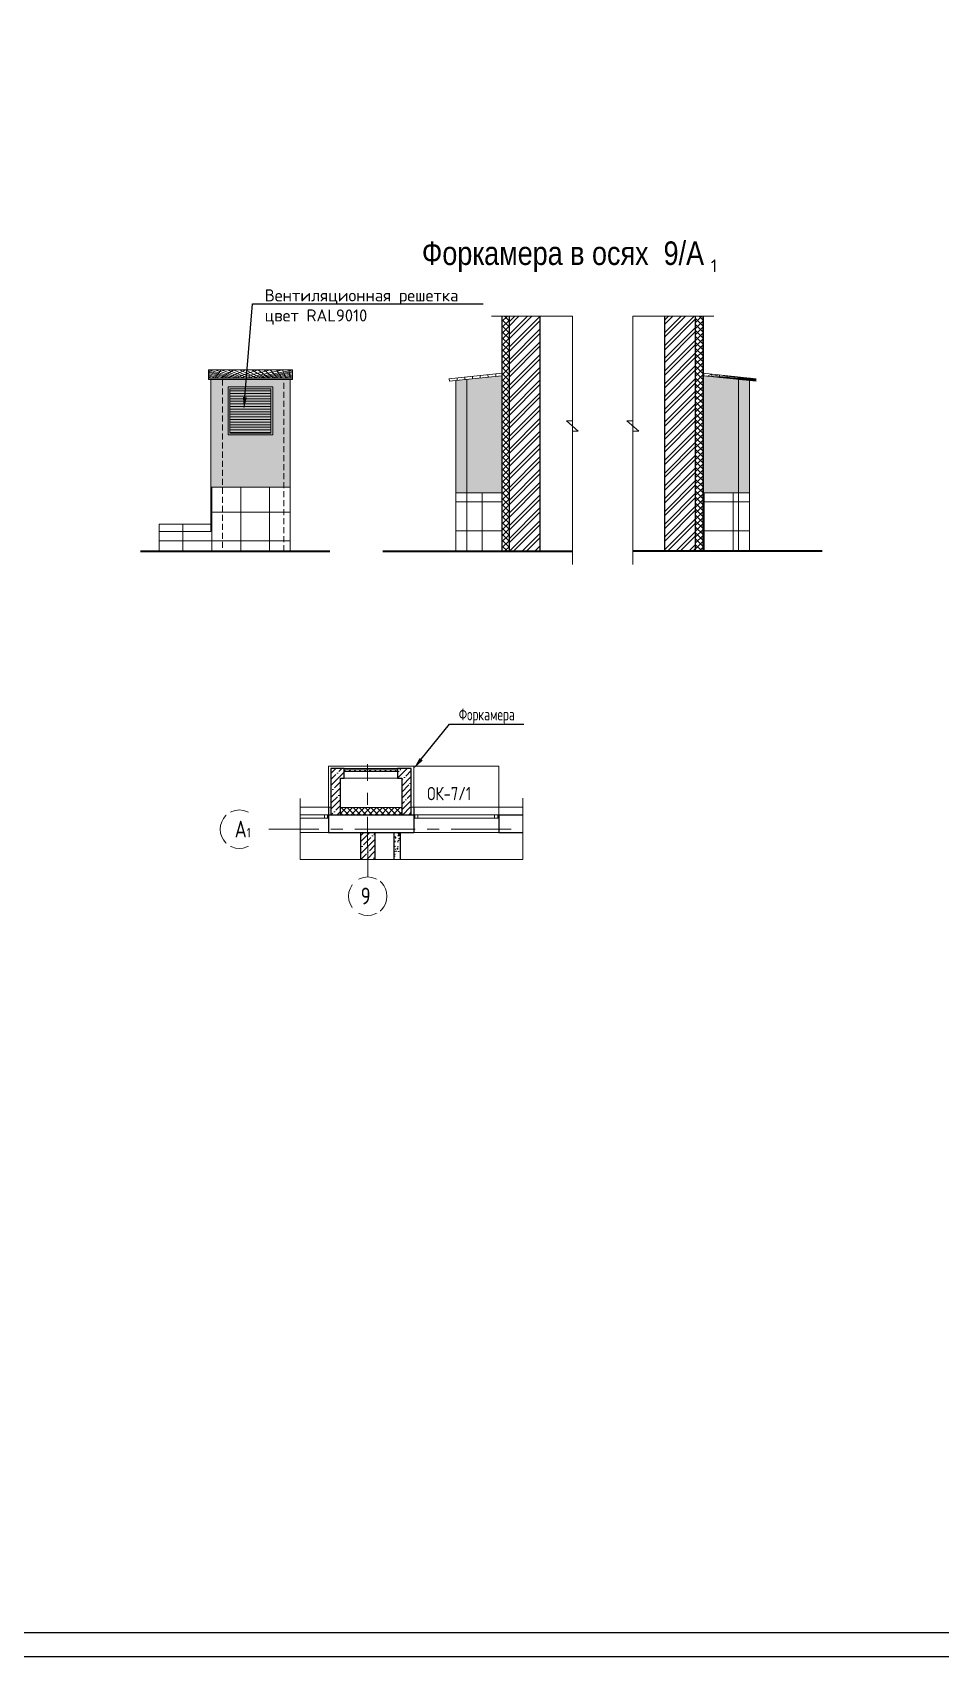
# Model space of a CAD drawing. Header units: millimetres. Extents: x -136099598 to 9192475, y 0 to 779331.
# Drawn here: x 293872 to 312748, y 242529 to 276271 of the extents above; entities that cross this region are included whole.
import ezdxf
from ezdxf import colors
from ezdxf.entities.mleader import LeaderData, LeaderLine
from ezdxf.math import Vec2, Vec3

# ---------------------------------------------------------------- set-up
doc = ezdxf.new("R2010")
doc.units = ezdxf.units.MM
doc.header["$MEASUREMENT"] = 0
doc.linetypes.add('01_base$0$DASHED2', pattern=[0.375, 0.25, -0.125])
doc.linetypes.add('CENTER', pattern=[2, 1.25, -0.25, 0.25, -0.25])
doc.layers.get('0').update_dxf_attribs({"color": 250, "lineweight": 9})
for name, color, linetype, lineweight in [('!_Цоколь', 7, 'Continuous', 0), ('_0', 250, 'Continuous', 9), ('АР-Выноски', 5, 'Continuous', 5), ('АР_МосжилНии_Стены', 202, 'Continuous', 30), ('АР_Навесной фасад', 5, 'Continuous', 5), ('АР_Оси', 193, 'Continuous', 9), ('АР_Перегородки газоблок', 174, 'Continuous', 30), ('АР_Перегородки газоблок_Штрих', 174, 'Continuous', 5), ('АР_Сущ Несущая стена', 202, 'Continuous', 30), ('АР_тонкая линия', 250, 'Continuous', 0), ('АР_Утеплитель', 250, 'Continuous', 9), ('АР_Штриховка кирпич', 250, 'Continuous', 9), ('АР_Штриховка монолит', 250, 'Continuous', 9), ('Маркировка ОКОН', 7, 'Continuous', 18), ('пунктир', 251, 'Continuous', 13)]:
    doc.layers.add(name, color=color, linetype=linetype, lineweight=lineweight)
doc.layers.add('_RAMKA', color=7, linetype='Continuous')
doc.layers.add('PDF _0', color=7, linetype='Continuous')
doc.layers.add('RAL 7016', color=7, linetype='Continuous', lineweight=0, true_color=0x383e42)
doc.layers.add('RAL 90 10', color=7, linetype='Continuous', lineweight=0, true_color=0xf1ece1)
doc.styles.add('Arial', font='ARIALN.TTF')
doc.styles.add('ISOCPEUR', font='isocpeur.ttf', dxfattribs={"width": 0.7})
doc.styles.add('PDF ISOCPEUR', font='isocpeur.ttf')
doc.styles.add('ГОСТ 2.304', font='isocpeur.ttf', dxfattribs={"width": 0.7})

msp = doc.modelspace()

# ---------------------------------------------------------------- hatches: boundary and pattern name
at = {"layer": '!_Цоколь', "lineweight": 0, "ltscale": 5, "true_color": 0x636466}
h = msp.add_hatch(dxfattribs=at)
h.set_pattern_fill('ANSI37', color=251, scale=4800, angle=44.99999999999999)
h.set_pattern_definition([(90, (358799.392433455, 507.702609834203), (-600, 1.13686837721616e-13), []), (180, (358799.392433455, 507.702609834203), (-1.70530256582424e-13, -600), [])])
h.paths.add_polyline_path([(297581.4297109555, 266057.1546011677), (297581.0928406866, 266823.7892077831), (299229.7381851664, 266823.7968798341), (299229.7648286587, 265499.2997513865), (296506.7138632391, 265496.3510595735), (296505.7088932074, 266060.043308425)])
h = msp.add_hatch(dxfattribs=at)
h.set_pattern_fill('ANSI37', color=251, scale=4800, angle=44.99999999999999)
h.set_pattern_definition([(90, (351216.1133796397, 116.8027076043072), (-600, 1.13686837721616e-13), []), (180, (351216.1133796397, 116.8027076043072), (-1.70530256582424e-13, -600), [])])
h.paths.add_polyline_path([(303628.6979123786, 266708.7138869954), (302670.7952141669, 266709.0972850538), (302671.1466518676, 265490.8478373588), (303628.6952659822, 265490.9793118305)])
h = msp.add_hatch(dxfattribs=at)
h.set_pattern_fill('ANSI37', color=251, scale=4800, angle=44.99999999999999)
h.set_pattern_definition([(90, (350435.7140902204, 116.8027076043072), (-600, 1.13686837721616e-13), []), (180, (350435.7140902204, 116.8027076043072), (-1.70530256582424e-13, -600), [])])
h.paths.add_polyline_path([(307817.6632759458, 266708.7138869954), (308775.5659741575, 266709.0972850538), (308775.2118900604, 265490.8478373588), (307817.6632759458, 265490.9793118305)])
at = {"ltscale": 100}
h = msp.add_hatch(dxfattribs=at)
h.set_pattern_fill('ANSI31', color=256, scale=17, angle=135)
h.set_pattern_definition([(180, (-2457493.11513009, 5647972.297201483), (-3.552713678800501e-15, -53.97499999999999), [])])
h.paths.add_polyline_path([(298826.041420007, 268870.583477291), (297977.1283057696, 268870.4352947883), (297977.1283057696, 267948.3201383071), (298826.0414200071, 267950.2422574657)])
at = {"layer": 'RAL 7016', "ltscale": 100, "true_color": 0x000000, "transparency": 33554687}
h = msp.add_hatch(dxfattribs=at)
h.set_pattern_fill('ANSI32', color=18, scale=400, angle=45)
h.set_pattern_definition([(90, (8364272571.204188, 936316235.4094703), (-150, 0), []), (90, (8364272621.204188, 936316285.4094702), (-150, 0), [])])
h.paths.add_polyline_path([(299278.8740957233, 269259.6663856838), (297529.2699221239, 269259.0684588894), (297530.0123267662, 269089.3390253557), (299279.6165003656, 269088.7404601927)])
h = msp.add_hatch(dxfattribs=at)
h.set_pattern_fill('ANSI32', color=18, scale=400, angle=45)
h.set_pattern_definition([(90, (8364277110.472459, 936316179.9622053), (-150, 0), []), (90, (8364277160.472459, 936316229.9622052), (-150, 0), [])])
h.paths.add_polyline_path([(303628.4306918298, 269189.7008034652), (302529.8611575653, 269076.5727334782), (302530.8980323954, 269026.5282784205), (303628.9598401346, 269139.6219319243)])
h = msp.add_hatch(dxfattribs=at)
h.set_pattern_fill('ANSI32', color=18, scale=400, angle=45)
h.set_pattern_definition([(90, (8364276330.07317, 936316179.9622053), (-150, 0), []), (90, (8364276380.07317, 936316229.9622052), (-150, 0), [])])
h.paths.add_polyline_path([(307817.9278500982, 269189.7008034652), (308916.4973843627, 269076.5727334782), (308915.4605095326, 269026.5282784205), (307817.3987017934, 269139.6219319243)])
at = {"layer": 'RAL 90 10', "ltscale": 100, "transparency": 33554687}
h = msp.add_hatch(color=256, dxfattribs=at)
h.dxf.hatch_style = 1
h.paths.add_polyline_path([(299229.7583187351, 269061.8311487764), (297581.2598911451, 269061.8380541579), (297581.2649780539, 266823.7965066997), (299229.7459237011, 266823.7895807907)])
h = msp.add_hatch(color=256, dxfattribs=at)
h.dxf.hatch_style = 1
h.paths.add_polyline_path([(303628.6952659822, 269138.9450815305), (302669.0696943256, 269038.6783646102), (302670.7979688499, 266709.0688267853), (303628.6952659822, 266708.742345264)])
h = msp.add_hatch(color=256, dxfattribs=at)
h.dxf.hatch_style = 1
h.paths.add_polyline_path([(307817.6632759458, 269138.9450815305), (308777.2888476024, 269038.6783646102), (308775.5605730781, 266709.0688267853), (307817.6632759458, 266708.742345264)])
at = {"layer": 'АР_Перегородки газоблок_Штрих', "ltscale": 100}
h = msp.add_hatch(dxfattribs=at)
h.set_pattern_fill('AR-CONC', color=256, scale=30)
h.set_pattern_definition([(49.99999999999999, (469955.2928215115, 173296.6913657086), (215.178054780226, -18.82564049477853), [22.5, -247.5]), (355, (469955.2928215115, 173296.6913657086), (-41.6254000839, 225.6576401100035), [18, -198]), (100.45144446, (469973.2243258114, 173295.1225625086), (173.5526540181336, 206.8319972905888), [19.12205759999993, -210.3426335999995]), (46.18420000000001, (469955.2928215115, 173356.6913657086), (320.1723992014717, -49.65578423792296), [33.75, -371.25]), (96.63563549, (469981.9738450114, 173352.5533736086), (280.3985837022685, 292.2355802323651), [28.6831026, -315.5141279999999]), (351.1841639899999, (469955.2928215115, 173356.6913657086), (280.3985835164319, 292.2355800809971), [27, -297.0000003]), (21, (469985.2928215115, 173341.6913657086), (179.0721156355385, -120.7856671996016), [22.5, -247.5]), (326.0000000000001, (469985.2928215115, 173341.6913657086), (72.99459957647451, 217.5450135140559), [18, -198]), (71.45144474, (470000.2154977114, 173331.6258935086), (252.0667130189913, 96.75934584190615), [19.122057, -210.3426336]), (37.50000000000001, (469955.2928215115, 173296.6913657086), (3.647956595187201, 99.86815614939344), [0, -195.6, 0, -201, 0, -198.75]), (7.499999999999999, (469955.2928215115, 173296.6913657086), (78.92086123264458, 118.3235135647081), [0, -114.6, 0, -191.1, 0, -75.75]), (327.5, (469888.3928215114, 173296.6913657086), (160.1467308517227, -6.766461520313927), [0, -75, 0, -234, 0, -310.5]), (317.5, (469858.3928215114, 173296.6913657086), (174.9558508027159, 30.03149469969532), [0, -97.5, 0, -155.4, 0, -220.5])])
h.paths.add_polyline_path([(301392.238757881, 259086.6318693763), (301512.2387578809, 259086.6318693762), (301512.2387578809, 259647.2848936614), (301392.238757881, 259647.2848936614)])
at = {"layer": 'АР_Утеплитель', "ltscale": 100}
h = msp.add_hatch(dxfattribs=at)
h.set_pattern_fill('ANSI37', color=256, scale=700)
h.set_pattern_definition([(45, (-672251.2765128273, 301283.1242233783), (-61.87184335382291, 61.87184335382291), []), (135, (-672251.2765128273, 301283.1242233783), (-61.87184335382291, -61.8718433538229), [])])
h.paths.add_polyline_path([(303788.6952659817, 265855.9793118268), (303638.6952659823, 265855.9793118268), (303638.6952659823, 265490.9793118311), (303788.6952659816, 265490.9793118302)])
h.paths.add_polyline_path([(303788.6952659826, 267205.9793118268), (303638.6952659821, 267205.9793118268), (303638.6952659822, 265855.9793118268), (303788.695265982, 265855.9793118268)])
h.paths.add_polyline_path([(303638.6952659821, 267205.9793118268), (303788.6952659829, 267205.9793118268), (303788.6952659829, 270375.720705256), (303638.6952659821, 270375.720705256)])
h = msp.add_hatch(dxfattribs=at)
h.set_pattern_fill('ANSI37', color=256, scale=700)
h.set_pattern_definition([(45, (-673031.6758022467, 301283.1242233783), (-61.87184335382291, 61.87184335382291), []), (135, (-673031.6758022467, 301283.1242233783), (-61.87184335382291, -61.8718433538229), [])])
h.paths.add_polyline_path([(307657.6632759463, 265855.9793118268), (307807.6632759457, 265855.9793118268), (307807.6632759457, 265490.9793118311), (307657.6632759464, 265490.9793118302)])
h.paths.add_polyline_path([(307657.6632759453, 267205.9793118268), (307807.6632759459, 267205.9793118268), (307807.6632759458, 265855.9793118268), (307657.663275946, 265855.9793118268)])
h.paths.add_polyline_path([(307807.6632759459, 267205.9793118268), (307657.6632759451, 267205.9793118268), (307657.6632759451, 270375.720705256), (307807.6632759459, 270375.720705256)])
h = msp.add_hatch(dxfattribs=at)
h.set_pattern_fill('ANSI37', color=256, scale=700)
h.set_pattern_definition([(45, (487075.2928127562, 173366.309250673), (-61.87184335382291, 61.87184335382291), []), (135, (487075.2928127562, 173366.309250673), (-61.87184335382291, -61.8718433538229), [])])
h.paths.add_polyline_path([(300276.441491592, 260016.9469012517), (301546.5641845333, 260017.0419885648), (301546.5641845333, 260167.0419885644), (300276.441491592, 260166.9469012513)])
at = {"layer": 'АР_Штриховка кирпич', "ltscale": 100}
h = msp.add_hatch(dxfattribs=at)
h.set_pattern_fill('ANSI32', color=256, scale=500)
h.set_pattern_definition([(45, (-647137.7860315309, 342878.0882227115), (-132.5825214724777, 132.5825214724777), []), (45, (-647049.3976840309, 342878.0882227115), (-132.5825214724777, 132.5825214724777), [])])
h.paths.add_polyline_path([(304428.6983156902, 270375.720705256), (303788.6983156902, 270375.720705256), (303788.6922162754, 265490.9793118307), (304428.6922162753, 265490.9793118307)])
h = msp.add_hatch(dxfattribs=at)
h.set_pattern_fill('ANSI32', color=256, scale=500)
h.set_pattern_definition([(45, (-647918.1853209503, 342878.0882227115), (-132.5825214724777, 132.5825214724777), []), (45, (-647829.7969734503, 342878.0882227115), (-132.5825214724777, 132.5825214724777), [])])
h.paths.add_polyline_path([(307017.6602262378, 270375.720705256), (307657.6602262378, 270375.720705256), (307657.6663256526, 265490.9793118307), (307017.6663256527, 265490.9793118307)])
h = msp.add_hatch(dxfattribs=at)
h.set_pattern_fill('ANSI31', color=256, scale=600, angle=180)
h.set_pattern_definition([(225, (130505.3383403837, 375228.2028962676), (53.03300858899106, -53.03300858899107), [])])
h.paths.add_polyline_path([(300350.6004279305, 260952.9027327246), (300350.6004279305, 260915.5673376175), (301460.3623713593, 260915.5673376175), (301460.3623713593, 260952.9027327246)])
at = {"layer": 'АР_Штриховка монолит', "ltscale": 100}
h = msp.add_hatch(dxfattribs=at)
h.set_pattern_fill('ANSI35', color=256, scale=700)
h.set_pattern_definition([(45, (469955.2928215115, 173366.6913657075), (-123.7436867076458, 123.7436867076458), []), (45, (470079.0365080115, 173366.6913657075), (-123.7436867076458, 123.7436867076458), [218.75, -43.75, 0, -43.75])])
h.paths.add_polyline_path([(300836.4393184999, 260915.5673376175), (300836.4393184999, 260775.9929659293), (300350.6004279305, 260775.9929659293), (300350.6004279305, 260915.5673376175)])
h.paths.add_polyline_path([(301460.3593702452, 260915.5673376175), (301460.3623713593, 260775.9929659293), (300836.4393184999, 260775.9929659293), (300836.4393184999, 260915.5673376175)])
h.paths.add_polyline_path([(301460.3593702452, 260915.5673376175), (300350.6004279305, 260915.5673376175), (300350.6004279305, 260975.7998305993), (300076.5363852186, 260975.7774010955), (300076.5844773293, 260017.3738240601), (300276.4415011208, 260017.3738240601), (300276.4642866479, 260775.7347675025), (301546.4676479341, 260775.9336455101), (301546.5775312822, 260017.3851998188), (301746.5686326748, 260017.3624483014), (301746.5720873979, 260975.9140774423), (301460.3580731794, 260975.8906535803)])
h = msp.add_hatch(dxfattribs=at)
h.set_pattern_fill('ANSI35', color=256, scale=700)
h.set_pattern_definition([(45, (-673511.3698946091, 350436.9156148665), (-123.7436867076458, 123.7436867076458), []), (45, (-673387.6262081091, 350436.9156148665), (-123.7436867076458, 123.7436867076458), [218.75, -43.75, 0, -43.75])])
h.paths.add_polyline_path([(300691.4393184999, 259086.6318693762), (300991.4393184999, 259086.6318693762), (300991.4393184999, 259647.3738240602), (300691.4393184999, 259647.373824062)])

# ---------------------------------------------------------------- linework, layer by layer
at = {"color": 18, "ltscale": 150, "true_color": 0x000000}
for p, q in [((297581.2619585908, 266823.7932513672), (299229.7505204311, 266823.79321519, 0.03649269369250246)), ((302670.7978605634, 266708.9055860246, -0.01684969590900132), (303628.6952659822, 266708.9055860246, 0.01684969590900132)), ((308775.5606813646, 266708.9055860246, -0.01684969590900132), (307817.6632759458, 266708.9055860246, 0.01684969590900132)), ((296506.2113782232, 265902.9538083229, -0.2139945663882478), (297581.2620357922, 265902.9539477185)), ((301796.4420846066, 260177.37382406), (301746.5756578016, 260177.3663702686))]:
    msp.add_line(p, q, dxfattribs=at)
for points in [[(303413.8694976066, 270374.7385787076), (305094.6545805457, 270374.7385787076), (305094.6545805457, 265219.6648761473)], [(308032.4890443214, 270374.7385787076), (306351.7039613823, 270374.7385787076), (306351.7039613823, 265219.6648761473)], [(305094.6545805457, 267989.3599557399), (305217.4843054909, 267989.3599557399), (304971.8339272199, 268203.4221906291), (305094.6545805457, 268203.4221906291)], [(306351.7039613823, 267989.3599557399), (306474.5336863274, 267989.3599557399), (306228.8833080564, 268203.4221906291), (306351.7039613823, 268203.4221906291)]]:
    msp.add_lwpolyline(points, dxfattribs=at)
at = {"ltscale": 150}
msp.add_lwpolyline([(296506.2113782232, 265490.9789790009), (297581.2620703314, 265490.9789790009), (299229.7515631318, 265490.9793118307), (299229.7512637471, 269061.9661905315), (297581.2617709467, 269061.9658577017), (297581.2620357922, 265902.9539477185)], dxfattribs=at)
for points, elevation in [([(297529.8409244649, 269089.3383869871), (299279.2452980444, 269089.3383869871), (299279.2452980444, 269258.5465210309), (297529.8409244649, 269258.5465210309)], -0.2139945663882474), ([(297529.8409244649, 269089.3383869871), (299279.2452980442, 269089.3383869871), (299279.2452980442, 269061.838386987), (297529.8409244649, 269061.838386987)], -0.2139945663882474), ([(297937.1283057696, 267909.2811978864), (298866.0414200071, 267909.2811978864), (298866.0414200071, 268910.5093860397), (297937.1283057696, 268910.5093860397)], -0.3777682810537972), ([(297977.1283057696, 267949.2811978864), (298826.0414200071, 267949.2811978864), (298826.0414200071, 268870.5093860397), (297977.1283057696, 268870.5093860397)], -0.3777682810537972)]:
    msp.add_lwpolyline(points, close=True, dxfattribs=dict(at, elevation=elevation))
at = {"color": 18, "ltscale": 150, "true_color": 0x000000, "elevation": -0.2139945663882478}
msp.add_lwpolyline([(297581.2620227445, 266058.5841609563), (296506.2113782232, 266058.5840217503), (296506.2113782232, 265497.8103537399)], dxfattribs=at)
at = {"color": 18, "lineweight": 5, "ltscale": 150, "true_color": 0x000000}
msp.add_lwpolyline([(299439.7504475252, 260352.7920814201), (299439.7504475252, 259086.6318693762), (304067.0972578791, 259086.6318693762), (304067.0972578791, 260363.5360289526)], dxfattribs=at)
at = {"layer": '_0', "ltscale": 100}
msp.add_lwpolyline([(300350.6004279305, 260775.9929659293), (300350.6004279305, 260976.0142009774)], dxfattribs=at)
for points in [[(301460.3623713593, 260775.9929659293), (300350.6004279305, 260775.9929659293), (300350.6004279305, 260975.9187284049), (301460.3623713593, 260975.9187284049)], [(301460.3623713593, 260915.5673376175), (300350.6004279305, 260915.5673376175), (300350.6004279305, 260952.9027327246), (301460.3623713593, 260952.9027327246)], [(300276.441491592, 260016.9469012517), (301546.5641845333, 260017.0419885648), (301546.5641845333, 260167.0419885644), (300276.441491592, 260166.9469012513)]]:
    msp.add_lwpolyline(points, close=True, dxfattribs=at)
at = {"layer": '_RAMKA', "ltscale": 100}
for points in [[(348135.5115992427, 242529.0014999993), (348135.5115992427, 326529.0014999993), (229335.5115992427, 326529.0014999993), (229335.5115992427, 242529.0014999993)], [(347635.5115992427, 243029.0014999993), (347635.5115992427, 326029.0014999993), (231335.5115992427, 326029.0014999993), (231335.5115992427, 243029.0014999993)]]:
    msp.add_lwpolyline(points, close=True, dxfattribs=at)
at = {"layer": 'PDF _0', "lineweight": 0}
for p, q in [((303638.6952659822, 269189.7376763814), (302529.2523785692, 269076.3697408497, -0.06194327947231495)), ((303628.6952659822, 269139.0670730732), (302532.63389237, 269026.4842182563, -0.06194327947231495)), ((302669.0697061466, 269038.6581196288, 0.08257029994015785), (302671.1406920815, 265491.858664537, -0.05676498974971561)), ((303638.1513011181, 265490.9793118308, -0.1413613058934813), (303638.6952659822, 269189.7376763814)), ((307808.2072408099, 265490.9793118308, -0.1413613058934813), (307807.6632759458, 269189.7376763814)), ((307807.6632759458, 269189.7376763814), (308917.1061633588, 269076.3697408497, -0.06194327947231495)), ((307817.6632759458, 269139.0670730732), (308913.724649558, 269026.4842182563, -0.06194327947231495)), ((308777.2888357814, 269038.6581196288, 0.08257029994015785), (308775.2178498465, 265491.858664537, -0.05676498974971561))]:
    msp.add_line(p, q, dxfattribs=at)
at = {"layer": 'АР_МосжилНии_Стены', "ltscale": 100}
for points in [[(300350.6004279305, 260775.7494385637), (300350.6004279305, 260976.0142009774)], [(301460.3580725758, 260975.9187287747), (301460.3623729891, 260775.9171654613)]]:
    msp.add_lwpolyline(points, dxfattribs=at)
at = {"layer": 'АР_Навесной фасад', "ltscale": 100}
for p, q in [((303628.6952659822, 265490.9793118307), (303628.6952659822, 270370.9082851682)), ((303638.6952659822, 266105.9793118268), (303638.6952659822, 270375.720705256)), ((307807.6632759458, 266105.9793118268), (307807.6632759458, 270375.720705256)), ((307817.6632759458, 265490.9793118307), (307817.6632759458, 270374.7385787076)), ((299439.7504475252, 260177.37382406), (300076.5605598376, 260177.381316049)), ((301796.4393185002, 260177.37382406), (303564.3870497973, 260177.3738240601)), ((300026.4393184964, 260017.3723310204), (299439.7504475252, 260017.3723310204)), ((300026.4393184964, 259947.3723310204), (299439.7504475252, 259947.3723310204)), ((301796.5663576287, 260017.3723310204), (303564.3870497972, 260017.3723310204)), ((301796.5663576287, 259947.3723310204), (303564.3870497972, 259947.3723310204)), ((300026.4393185002, 259647.3738240621), (299439.7504475252, 259647.373824062)), ((301796.4393185002, 259647.373824062), (303564.3870497973, 259647.3738240621))]:
    msp.add_line(p, q, dxfattribs=at)
msp.add_lwpolyline([(303564.3870497972, 260017.3723310204), (303564.3870497973, 260177.3738240601), (304067.0972578791, 260177.3738240601)], dxfattribs=at)
for points in [[(299939.1385526485, 259947.3723310204), (300004.8805775144, 259947.3723310204), (300004.8805775144, 260017.3723310204), (299939.1385526485, 260017.3723310204)], [(301883.8671234766, 259947.3723310204), (301818.1250986107, 259947.3723310204), (301818.1250986107, 260017.3723310204), (301883.8671234766, 260017.3723310204)], [(303544.363528318, 259947.3723310204), (303478.6215034521, 259947.3723310204), (303478.6215034521, 260017.3723310204), (303544.363528318, 260017.3723310204)]]:
    msp.add_lwpolyline(points, close=True, dxfattribs=at)
at = {"layer": 'АР_Оси', "color": 6, "linetype": 'CENTER', "ltscale": 1000}
for p, q in [((300841.5026287322, 258725.7437308574), (300836.4393184999, 261068.5800082326)), ((298574.3334779427, 259717.37382406), (303864.0901153099, 259717.37382406))]:
    msp.add_line(p, q, dxfattribs=at)
at = {"layer": 'АР_Оси', "color": 6, "ltscale": 0.5}
for centre in [(298174.3334779428, 259717.37382406), (300841.5026287321, 258325.7437308574)]:
    msp.add_circle(centre, 400, dxfattribs=at)
at = {"layer": 'АР_Перегородки газоблок', "ltscale": 100}
for points in [[(301392.2943073497, 259086.6318693762), (301392.2387593092, 259647.313798464)], [(301512.9966914076, 259647.313798464), (301512.9966914076, 259086.6318693762)]]:
    msp.add_lwpolyline(points, dxfattribs=at)
at = {"layer": 'АР_Сущ Несущая стена', "ltscale": 100}
for p, q in [((303788.6952659826, 265490.9793118268), (303788.6952659829, 270375.720705256)), ((304428.6952659826, 265490.9793118307), (304428.6952659826, 270375.720705256)), ((307017.6632759453, 265490.9793118307), (307017.6632759453, 270375.720705256)), ((307657.6632759453, 265490.9793118268), (307657.6632759451, 270375.720705256)), ((300076.4412200542, 260975.7618392284), (300076.5844773293, 260017.3738240601)), ((301746.4563126037, 260975.7947551216), (301546.4563126042, 260975.7942910662)), ((301746.5995727105, 260017.3738240601), (301746.4563126037, 260975.7947551216)), ((300026.4393185002, 260177.37382406), (300026.4393185002, 259647.3738240621)), ((301796.4420846066, 260177.37382406), (301796.4420846066, 259647.3738240621)), ((300026.4393184964, 260017.3723310204), (301796.4393184857, 260017.3729850426)), ((303564.3870497972, 260017.3723310204), (303564.3870497972, 259647.3738240621)), ((303564.3870497972, 260017.3723310204), (304067.0972578791, 260017.3723310204)), ((300026.4393185002, 259647.373824062), (301796.4420846066, 259647.373824062)), ((300691.4393184999, 259647.3738240611), (300691.4393184998, 259086.6318693762)), ((300991.4393184999, 259647.3738240611), (300991.4393184999, 259086.6318693762)), ((303564.3870497972, 259647.3738240621), (304067.0972578791, 259647.3738240621))]:
    msp.add_line(p, q, dxfattribs=at)
for points in [[(300350.6004279305, 260975.7711348102), (300076.4412223912, 260975.7346728078)], [(301546.4646718638, 260975.9301796428), (301460.3580725758, 260975.9187278332)], [(300276.4415011208, 260017.3738240601), (300276.4584277507, 260775.7420566576)], [(300276.4584277128, 260775.7382329103), (300350.6004279305, 260775.7494385637)], [(301460.3623729891, 260775.9171654613), (301546.4735068692, 260775.9301801023), (301546.5740848866, 260017.3738240601)]]:
    msp.add_lwpolyline(points, dxfattribs=at)
at = {"layer": 'АР_тонкая линия', "color": 3, "lineweight": 40, "ltscale": 100}
for p, q in [((296117.1774685541, 265490.9793155765), (300056.3494438349, 265490.9793118307)), ((301157.0347991086, 265490.9793118307), (305094.6545805457, 265490.9793118307)), ((310289.3237428194, 265490.9793118307), (306351.7039613823, 265490.9793118307))]:
    msp.add_line(p, q, dxfattribs=at)
at = {"layer": 'АР_Утеплитель', "ltscale": 0.25}
for points in [[(300026.4393185002, 260017.3738246077), (300026.4414520818, 260855.7631467237), (300026.4416841032, 260855.7631467237)], [(303564.3870497972, 260177.3874368452), (303564.3870497972, 261025.8206142564), (300026.4402345573, 261025.7721145756), (300026.4412200542, 260017.3738240601)], [(301796.4393185002, 260017.373824944), (301796.4567522645, 261025.7957406368), (300026.4412200542, 261025.7608537413), (300026.4412200542, 260017.3738240601)]]:
    msp.add_lwpolyline(points, dxfattribs=at)
at = {"layer": 'пунктир', "linetype": '01_base$0$DASHED2', "ltscale": 500}
msp.add_lwpolyline([(299099.7510523237, 265490.9792647805), (299098.3713719147, 269061.9893140563), (297821.2626119468, 269061.9424013472), (297821.0141581871, 265490.9789790009)], dxfattribs=at)
at = {"layer": 'пунктир', "linetype": '01_base$0$DASHED2', "ltscale": 500, "elevation": -0.556210115425525}
for points in [[(302900.5274070906, 265487.8138538829), (302900.5330330408, 269064.5285064949), (302900.5331009147, 269064.0180689052), (302900.5274070906, 265487.8138538829)], [(308545.8311348374, 265487.8138538829), (308545.807420591, 269064.2751421686), (308545.807420591, 269064.2751421686), (308545.8311348374, 265487.8138538829)]]:
    msp.add_lwpolyline(points, dxfattribs=at)

# ---------------------------------------------------------------- texts
at = {"insert": (301965.8258787143, 271292.8692560482), "char_height": 489.4366717920499, "attachment_point": 7, "style": 'Arial'}
msp.add_mtext('Форкамера в осях  9/А ', dxfattribs=at)
at = {"layer": 'PDF _0', "color": 18, "lineweight": 0, "true_color": 0x000000, "insert": (307973.0322257349, 271292.8692560482), "char_height": 262.4934346850584, "attachment_point": 7, "style": 'PDF ISOCPEUR'}
msp.add_mtext('1', dxfattribs=at)
at = {"layer": 'Маркировка ОКОН', "lineweight": 0, "insert": (302991.4753567817, 260319.1708329544), "char_height": 275.4230769230776, "attachment_point": 9, "rotation": 359.9977873628357, "style": 'PDF ISOCPEUR'}
msp.add_mtext('{\\W0.8;ОК-7/1}', dxfattribs=at)

# ---------------------------------------------------------------- leaders
at = {"layer": 'АР-Выноски'}
ml = msp.add_multileader_mtext('Standard', dxfattribs=at)
ml.set_content('{\\W1;Вентиляционная решетка цвет RAL9010}', color=256, style='ISOCPEUR')
ml.set_leader_properties()
ml.build(insert=Vec2(0, 0))
ml.multileader.update_dxf_attribs({"text_left_attachment_type": 6, "text_right_attachment_type": 6, "dogleg_length": 100, "arrow_head_size": 250})
ctx = ml.context
ctx.base_point, ctx.char_height, ctx.arrow_head_size, ctx.landing_gap_size, ctx.plane_origin = Vec3(298674.006185972, 270633.8706643432, -0.5009745201615001), 250, 250, 25, Vec3(299048.199875446, 262784.7589466667, -0.5009745201615001)
ctx.left_attachment, ctx.right_attachment = 6, 6
notes = []
notes.append((ctx, [(1, (1, 1, 0), (298443.0296173327, 270633.8706643432, -0.5009745201615001), (1, 0), 230.9765686392784, [(0, [(298267.7284547687, 268444.7857763122, -0.5009745201615001)], 0, [])])]))
ctx.mtext.insert, ctx.mtext.width, ctx.mtext.flow_direction = Vec3(298699.006185972, 270933.8706643432, -0.5009745201615001), 4497.745012044907, 5
at = {"layer": 'АР_Утеплитель', "color": 2, "ltscale": 0.25}
ml = msp.add_multileader_mtext('Standard', dxfattribs=at)
ml.set_content('\\A1;Форкамера', color=2, style='ISOCPEUR')
ml.set_leader_properties()
ml.build(insert=Vec2(0, 0))
ml.multileader.update_dxf_attribs({"text_left_attachment_type": 6, "text_right_attachment_type": 6, "dogleg_length": 100, "arrow_head_size": 250})
ctx = ml.context
ctx.base_point, ctx.char_height, ctx.arrow_head_size, ctx.landing_gap_size, ctx.plane_origin = Vec3(302708.5997858588, 261903.0219783637), 250, 250, 25, Vec3(279869.6121819977, 261227.0754255323)
ctx.left_attachment, ctx.right_attachment = 6, 6
notes.append((ctx, [(1, (1, 1, 0), (302538.0997858588, 261903.0219783637), (1, 0), 170.5, [(1, [(301796.4558887889, 260975.8496878414)], 0, [])])]))
ctx.mtext.insert, ctx.mtext.width, ctx.mtext.flow_direction = Vec3(302733.5997858588, 262228.0219783637), 6210.487407686887, 5
for ctx, leaders in notes:
    for number, flags, end, landing, length, lines in leaders:
        leader = LeaderData()
        leader.index, (leader.has_last_leader_line, leader.has_dogleg_vector, leader.attachment_direction) = number, flags
        leader.last_leader_point, leader.dogleg_vector, leader.dogleg_length = Vec3(end), Vec3(landing), length
        for number, points, colour, breaks in lines:
            line = LeaderLine()
            line.index, line.vertices, line.color, line.breaks = number, Vec3.list(points), colors.encode_raw_color(colour), breaks
            leader.lines.append(line)
        ctx.leaders.append(leader)

# ---------------------------------------------------------------- next in the draw order: texts
at = {"layer": 'АР_Оси', "char_height": 350, "attachment_point": 1, "line_spacing_factor": 1.149209049011902, "style": 'ГОСТ 2.304', "bg_fill": 2}
for s, insert, width in [('{\\W0.8;А\\H0.57143x;1}', (298074.5128059035, 259895.1526414259), 528.820167331025), ('{\\W0.8;9}', (300694.8641143749, 258503.5225482233), 224.2357669901103)]:
    msp.add_mtext(s, dxfattribs=dict(at, insert=insert, width=width))

doc.saveas('drawing.dxf')
